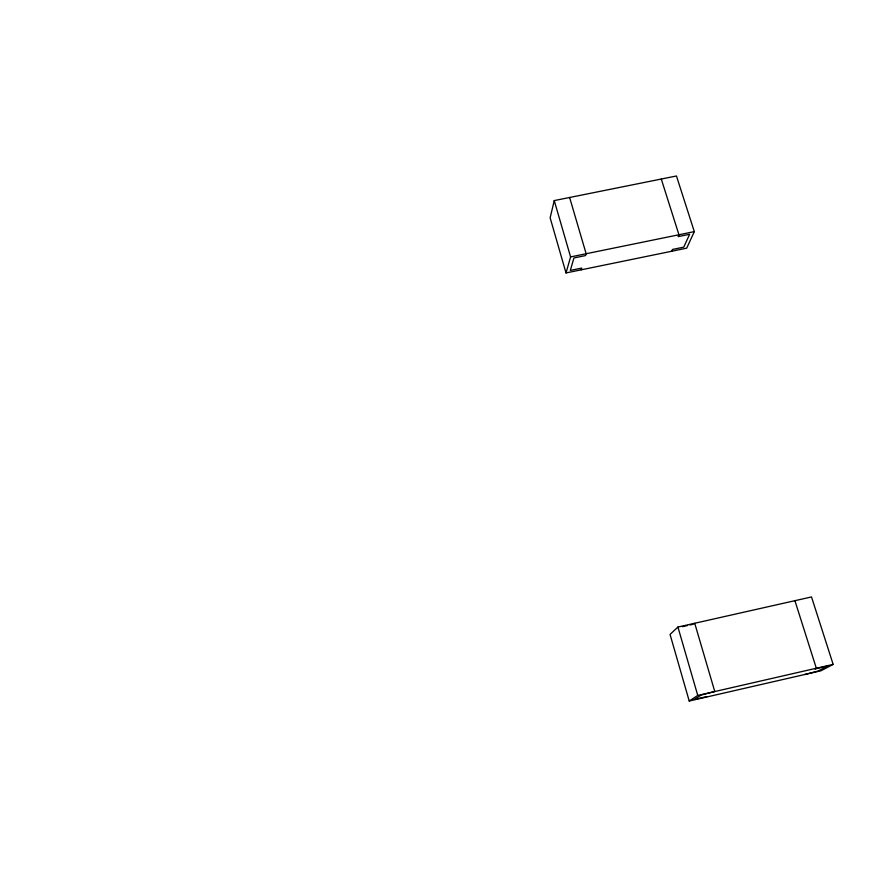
<?xml version="1.0" encoding="UTF-8"?>
<svg xmlns="http://www.w3.org/2000/svg" width="877" height="877" viewBox="0 0 877 877"><rect width="100%" height="100%" fill="white"/><g stroke="black" fill="none" stroke-linecap="round" stroke-linejoin="round"><path stroke-width="1.32" d="M554.253 200.581L550.142 217.803L566.016 272.944L686.702 248.169L694.31 231.616L676.463 175.981L554.253 200.581L570.587 256.917L566.016 272.944M581.188 269.831L581.725 268.077L570.324 270.423L573.953 257.948L585.584 255.569L586.143 253.738L569.622 197.489M671.694 251.25L672.484 249.452L683.764 247.139L689.618 234.28L678.118 236.626L678.941 234.751L661.28 179.04M677.921 627.055L670.05 634.411L689.223 701.019L820.993 670.773L833.15 664.393L811.51 596.941L677.921 627.055L697.752 695.439L689.223 701.019M693.773 624.117L694.727 623.273L714.777 691.536L701.03 695.11L694.31 699.462L706.774 696.601L705.799 697.215M804.626 674.534L818.208 671.026L827.581 666.082L814.996 668.965L816.334 668.252L794.913 600.679M697.752 695.439L833.15 664.393M682.47 626.671L687.491 625.531M690.013 624.972L692.523 624.402M570.587 256.917L694.31 231.616"/></g></svg>
